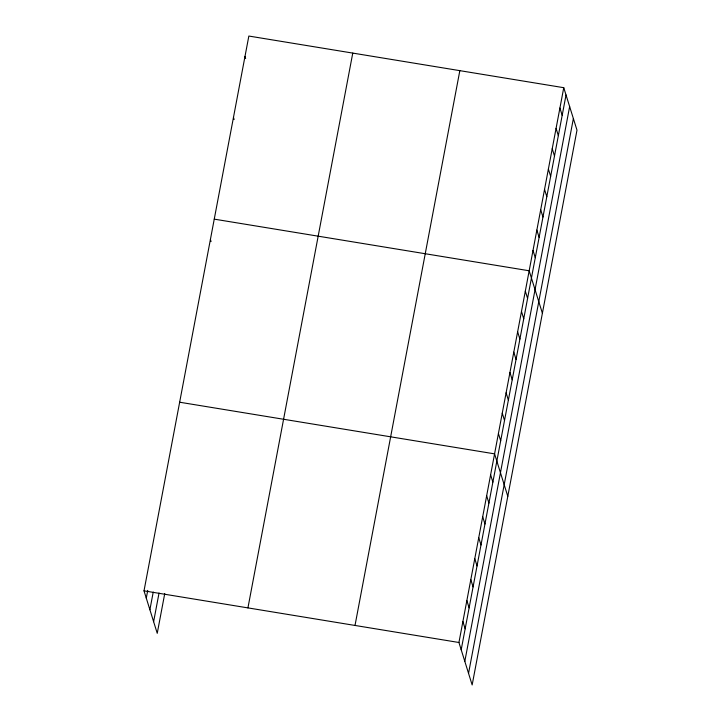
<?xml version="1.0" encoding="UTF-8"?>
<svg xmlns="http://www.w3.org/2000/svg" width="721" height="721" viewBox="0 0 721 721"><rect width="100%" height="100%" fill="white"/><g stroke="black" fill="none" stroke-linecap="round" stroke-linejoin="round"><path stroke-width="1.08" d="M164.739 593.599L157.241 633.308L144.011 590.85L248.844 36.05L563.759 87.692L576.989 130.15L472.156 684.95L458.935 642.492L563.759 87.692M146.282 598.124L147.733 590.409M149.896 609.741L153.231 592.085M153.618 621.7L159.044 593.023M247.934 607.893L352.767 53.093M355.011 625.449L459.836 70.649M461.197 649.765L566.03 94.965M464.811 661.373L569.644 106.573M468.542 673.342L573.375 118.532M214.245 219.139L529.169 270.772L542.39 313.229M179.655 402.219L494.579 453.86L507.8 496.318M144.011 590.85L458.935 642.492M559.92 108.033L562.182 115.306M556.071 128.374L558.342 135.647M552.232 148.715L554.494 155.988M548.384 169.056L550.655 176.33M544.544 189.398L546.806 196.671M540.696 209.748L542.967 217.021M536.857 230.089L539.119 237.362M533.008 250.43L535.279 257.703M525.321 291.113L527.592 298.386M521.481 311.463L523.743 318.736M517.633 331.804L519.904 339.077M513.794 352.145L516.056 359.418M509.945 372.487L512.216 379.76M506.106 392.828L508.368 400.101M502.258 413.169L504.529 420.442M498.418 433.519L500.68 440.792M490.613 474.815L492.876 482.088M486.657 495.778L488.919 503.051M482.691 516.732L484.963 524.014M478.735 537.695L480.997 544.968M474.769 558.658L477.041 565.931M470.813 579.612L473.075 586.885M466.857 600.575L469.119 607.848M462.891 621.529L465.153 628.802M244.996 56.391L245.645 58.473M233.469 117.424L234.118 119.497M210.406 239.48L211.055 241.553"/></g></svg>
